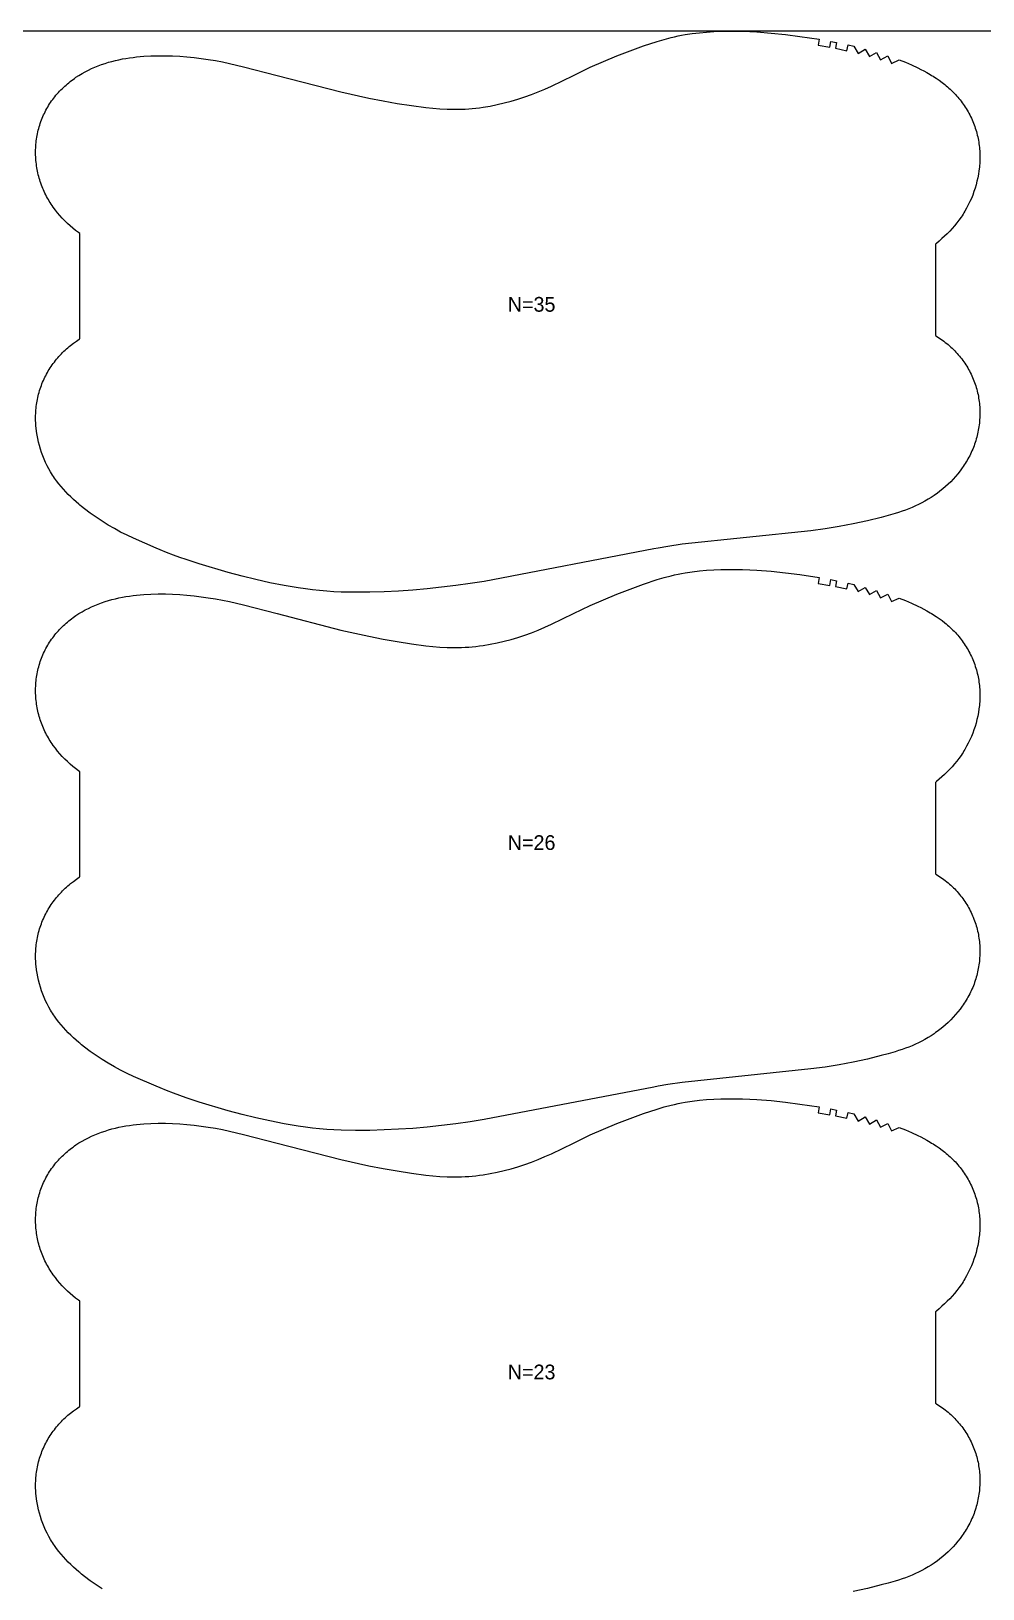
# Model space of a CAD drawing. Header units: inches. Extents: x 0 to 1935, y 0 to 1083.
# Drawn here: x 322 to 644, y 555 to 1083 of the extents above; entities that cross this region are included whole.
import ezdxf

# ---------------------------------------------------------------- set-up
doc = ezdxf.new("R2010")
doc.units = ezdxf.units.IN

msp = doc.modelspace()

# ---------------------------------------------------------------- linework, layer by layer
at = {"layer": '1'}
for points in [[(0, 0), (1935.3492, 0), (1935.3492, 1083.2627), (0, 1083.2627), (0, 0)], [(628.415, 979.8415), (629.9374, 978.8309), (630.4327, 978.4764), (630.9215, 978.1132), (631.4036, 977.7413), (631.8788, 977.3606), (632.3468, 976.9712), (632.8074, 976.573), (633.2605, 976.1661), (633.7057, 975.7506), (634.1429, 975.3265), (634.5718, 974.894), (634.9923, 974.4532), (635.4042, 974.0043), (635.8072, 973.5475), (636.2011, 973.0829), (636.5857, 972.6107), (636.9609, 972.131), (637.3264, 971.6439), (637.682, 971.1496), (638.0275, 970.6484), (638.3627, 970.1402), (638.6874, 969.6254), (639.0014, 969.1039), (639.3044, 968.5761), (639.5964, 968.0419), (639.8771, 967.5018), (640.1467, 966.956), (640.4049, 966.4046), (640.6517, 965.848), (640.8871, 965.2863), (641.111, 964.72), (641.3233, 964.1492), (641.5241, 963.5741), (641.7131, 962.9951), (641.8904, 962.4123), (642.0559, 961.8261), (642.2095, 961.2367), (642.3512, 960.6443), (642.4809, 960.0493), (642.5986, 959.4518), (642.7041, 958.8521), (642.7976, 958.2504), (642.879, 957.647), (642.9485, 957.0421), (643.006, 956.4359), (643.0515, 955.8287), (643.0852, 955.2206), (643.1071, 954.612), (643.1172, 954.003), (643.1156, 953.3939), (643.1022, 952.7848), (643.0772, 952.1761), (643.0405, 951.568), (642.9923, 950.9606), (642.9325, 950.3542), (642.8612, 949.7491), (642.7785, 949.1454), (642.6843, 948.5434), (642.5788, 947.9434), (642.4619, 947.3454), (642.3337, 946.7498), (642.1943, 946.1568), (642.0437, 945.5666), (641.882, 944.9794), (641.7091, 944.3954), (641.5252, 943.815), (641.3303, 943.2381), (641.1243, 942.6653), (640.9075, 942.0965), (640.6797, 941.5321), (640.4411, 940.9722), (640.1917, 940.4172), (639.9316, 939.8671), (639.6609, 939.3222), (639.3799, 938.7825), (639.0887, 938.2481), (638.7876, 937.7191), (638.4768, 937.1956), (638.1565, 936.6778), (637.8268, 936.1657), (637.4881, 935.6593), (637.1405, 935.1589), (636.4194, 934.1763), (635.6653, 933.2185), (634.8797, 932.2863), (634.0643, 931.3806), (633.2203, 930.5019), (632.3485, 929.651), (631.4502, 928.8283), (630.5264, 928.0346), (629.5781, 927.2704), (628.6064, 926.5364), (628.1172, 926.1904), (627.6124, 925.8332), (626.5971, 925.1613), (625.5618, 924.5204), (624.5079, 923.9101), (623.4368, 923.3302), (622.3497, 922.7803), (621.2481, 922.26), (620.1333, 921.7689), (619.0066, 921.3067), (617.8694, 920.8727), (616.7228, 920.4644), (615.5679, 920.0793), (614.406, 919.7145), (612.0655, 919.0351), (609.7103, 918.4046), (604.9796, 917.2347), (600.2223, 916.1888), (595.4355, 915.2806), (590.6236, 914.515), (585.7932, 913.8854), (542.1876, 909.2704), (537.3671, 908.5636), (534.0521, 908), (532.5635, 907.7469), (475.1509, 896.6843), (470.3367, 895.936), (465.5095, 895.2726), (455.8293, 894.1569), (450.9752, 893.7378), (446.1136, 893.4149), (441.2471, 893.1823), (436.3768, 893.0409), (431.5042, 893), (426.6332, 893.0945), (424.1998, 893.2048), (421.7689, 893.3607), (419.3416, 893.5636), (416.9188, 893.8148), (414.5015, 894.1149), (412.0901, 894.461), (407.286, 895.2755), (402.5082, 896.2291), (397.7546, 897.2971), (393.0232, 898.4606), (388.3169, 899.72), (378.5338, 902.6449), (374.1195, 904.076), (371.9276, 904.8335), (369.7508, 905.6312), (367.4836, 906.5181), (365.2318, 907.4453), (363.9514, 908), (356.2865, 911.3207), (354.0761, 912.344), (351.8938, 913.4227), (349.7479, 914.5722), (347.6407, 915.7927), (345.5729, 917.0803), (343.5454, 918.4314), (341.5598, 919.8434), (339.6211, 921.3189), (338.6712, 922.0815), (338.058, 922.5926), (337.7354, 922.8615), (336.8142, 923.6591), (335.9086, 924.4749), (335.0194, 925.3094), (334.1489, 926.1633), (333.2994, 927.0375), (332.4733, 927.9329), (331.6732, 928.8501), (330.9013, 929.7901), (330.1601, 930.7537), (329.4519, 931.7417), (329.111, 932.245), (328.779, 932.7545), (328.4559, 933.2699), (328.1417, 933.7909), (327.5404, 934.8495), (326.9751, 935.9285), (326.4461, 937.0264), (325.9537, 938.1417), (325.4979, 939.2727), (325.0789, 940.418), (324.6972, 941.5759), (324.3533, 942.7452), (324.0481, 943.9249), (323.7822, 945.1136), (323.5566, 946.3103), (323.3719, 947.5139), (323.2289, 948.723), (323.1733, 949.3294), (323.1285, 949.9367), (323.0944, 950.5448), (323.0713, 951.1535), (323.0591, 951.7626), (323.058, 952.3718), (323.068, 952.9809), (323.0892, 953.5897), (323.1217, 954.198), (323.1655, 954.8054), (323.2208, 955.4119), (323.2876, 956.0171), (323.3659, 956.6208), (323.4559, 957.2228), (323.5577, 957.8229), (323.6712, 958.4208), (323.7967, 959.0164), (323.934, 959.6093), (324.0834, 960.1993), (324.2447, 960.7863), (324.4178, 961.37), (324.6026, 961.9502), (324.7989, 962.5266), (325.0067, 963.0991), (325.2258, 963.6674), (325.4562, 964.2314), (325.6976, 964.7907), (325.95, 965.3452), (326.2132, 965.8947), (326.4872, 966.4389), (326.7719, 966.9777), (327.067, 967.5107), (327.3725, 968.0379), (327.6883, 968.5589), (328.0143, 969.0736), (328.3502, 969.5818), (328.6959, 970.0834), (329.0512, 970.5782), (329.4159, 971.066), (329.7898, 971.5469), (330.1728, 972.0205), (330.5647, 972.4868), (330.9652, 972.9456), (331.3743, 973.3968), (331.7917, 973.8402), (332.2171, 974.2757), (332.6506, 974.7032), (333.0918, 975.1225), (333.5406, 975.5335), (333.9968, 975.936), (334.4601, 976.3299), (334.9304, 976.7155), (335.8906, 977.4622), (336.875, 978.1777), (337.8813, 978.8637), (338.058, 978.977), (338.058, 1014.6217), (337.5688, 1014.9678), (336.5971, 1015.7018), (335.6488, 1016.466), (334.725, 1017.2597), (333.8267, 1018.0823), (332.955, 1018.9333), (332.1109, 1019.812), (331.2955, 1020.7177), (330.5099, 1021.6498), (329.7558, 1022.6076), (329.0347, 1023.5903), (328.6871, 1024.0907), (328.3484, 1024.597), (328.0188, 1025.1092), (327.6984, 1025.627), (327.3876, 1026.1505), (327.0865, 1026.6795), (326.7954, 1027.2138), (326.5143, 1027.7536), (326.2436, 1028.2985), (325.9835, 1028.8485), (325.7341, 1029.4036), (325.4955, 1029.9634), (325.2678, 1030.5279), (325.0509, 1031.0966), (324.845, 1031.6695), (324.65, 1032.2463), (324.4661, 1032.8268), (324.2932, 1033.4108), (324.1315, 1033.998), (323.9809, 1034.5882), (323.8415, 1035.1812), (323.7133, 1035.7768), (323.5965, 1036.3747), (323.4909, 1036.9748), (323.3968, 1037.5768), (323.314, 1038.1805), (323.2427, 1038.7856), (323.1829, 1039.392), (323.1347, 1039.9993), (323.098, 1040.6075), (323.073, 1041.2162), (323.0597, 1041.8252), (323.058, 1042.4344), (323.0681, 1043.0434), (323.09, 1043.652), (323.1237, 1044.2601), (323.1693, 1044.8673), (323.2268, 1045.4735), (323.2962, 1046.0784), (323.3776, 1046.6818), (323.4711, 1047.2834), (323.5767, 1047.8831), (323.6943, 1048.4806), (323.824, 1049.0757), (323.9657, 1049.6681), (324.1193, 1050.2575), (324.2848, 1050.8437), (324.4621, 1051.4265), (324.6512, 1052.0055), (324.8519, 1052.5805), (325.0642, 1053.1514), (325.2881, 1053.7177), (325.5235, 1054.2793), (325.7704, 1054.8359), (326.0286, 1055.3873), (326.2981, 1055.9332), (326.5789, 1056.4733), (326.8708, 1057.0074), (327.1739, 1057.5353), (327.4878, 1058.0567), (327.8125, 1058.5716), (328.1477, 1059.0797), (328.4932, 1059.581), (328.8488, 1060.0753), (329.2143, 1060.5623), (329.5895, 1061.042), (329.9741, 1061.5143), (330.368, 1061.9789), (330.771, 1062.4357), (331.1829, 1062.8846), (331.6034, 1063.3253), (332.0323, 1063.7578), (332.4695, 1064.182), (332.9147, 1064.5975), (333.3678, 1065.0044), (333.8284, 1065.4025), (334.2965, 1065.792), (334.7717, 1066.1726), (335.2538, 1066.5446), (335.7426, 1066.9078), (336.2378, 1067.2622), (336.7394, 1067.6079), (337.7603, 1068.2729), (338.8034, 1068.9027), (339.867, 1069.4973), (340.9493, 1070.0565), (342.0485, 1070.5805), (343.1633, 1071.0699), (344.2923, 1071.5252), (345.4344, 1071.9473), (346.5882, 1072.3369), (347.7524, 1072.6945), (348.9258, 1073.0211), (350.1071, 1073.3172), (351.2952, 1073.5837), (352.4891, 1073.8219), (353.6883, 1074.0332), (354.8919, 1074.2191), (356.0995, 1074.3809), (357.3101, 1074.5201), (359.7379, 1074.7365), (362.1705, 1074.8779), (364.6055, 1074.948), (367.0411, 1074.9487), (369.4756, 1074.8818), (371.9075, 1074.7498), (374.3357, 1074.5569), (376.7593, 1074.3078), (379.1774, 1074.0071), (381.5891, 1073.6585), (383.9932, 1073.2622), (386.3885, 1072.8174), (388.7736, 1072.3231), (393.5142, 1071.202), (404.937, 1068.2627), (426.5453, 1062.7024), (436.0544, 1060.5737), (440.8359, 1059.6373), (445.6332, 1058.7867), (450.4452, 1058.0266), (455.2761, 1057.3925), (457.6999, 1057.1376), (460.1285, 1056.9382), (462.5606, 1056.8074), (463.7776, 1056.7719), (464.9949, 1056.7586), (466.2124, 1056.7686), (467.4297, 1056.8021), (468.6463, 1056.8587), (469.8618, 1056.9382), (471.0757, 1057.04), (472.2876, 1057.164), (473.4971, 1057.3098), (474.7037, 1057.4771), (477.1067, 1057.8744), (479.4953, 1058.3515), (481.8682, 1058.9034), (484.2243, 1059.5254), (486.5622, 1060.2135), (488.8793, 1060.9679), (491.1726, 1061.7896), (493.4394, 1062.6798), (495.6783, 1063.6367), (497.8942, 1064.6474), (505.3617, 1068.2627), (511.0514, 1071.0173), (515.5053, 1072.992), (520.012, 1074.8446), (524.5599, 1076.5902), (529.1448, 1078.2403), (533.7691, 1079.7804), (536.1031, 1080.4755), (538.4565, 1081.0978), (539.6415, 1081.3767), (540.8316, 1081.6336), (542.0265, 1081.8691), (543.2256, 1082.0838), (545.6343, 1082.4526), (548.0535, 1082.7445), (550.4796, 1082.9642), (552.9106, 1083.1187), (555.3448, 1083.2152), (557.7808, 1083.2612), (560.2172, 1083.2627), (562.653, 1083.2209), (565.0876, 1083.1359), (567.5202, 1083.0075), (572.3774, 1082.6268), (577.2228, 1082.1107), (582.0556, 1081.4912), (588.6321, 1080.4929), (588.3054, 1078.5198), (592.2056, 1077.8352), (592.5719, 1079.8013), (594.5359, 1079.4236), (594.1464, 1077.4619), (598.0073, 1076.6426), (598.4486, 1078.5933), (600.3962, 1078.1392), (601.846, 1075.7214), (604.2733, 1077.1562), (605.6632, 1074.7025), (608.125, 1076.0764), (609.444, 1073.5869), (611.9436, 1074.8841), (613.1679, 1072.3508), (615.7129, 1073.5481), (617.8508, 1072.7032), (619.9631, 1071.796), (622.0461, 1070.8221), (623.0754, 1070.3086), (624.0959, 1069.7767), (625.1667, 1069.1924), (626.2248, 1068.5851), (626.7571, 1068.2627), (627.268, 1067.9532), (628.1172, 1067.4084), (628.2939, 1067.2951), (629.3002, 1066.609), (630.2846, 1065.8935), (631.2448, 1065.1468), (631.7151, 1064.7613), (632.1785, 1064.3674), (632.6346, 1063.9649), (633.0834, 1063.5539), (633.5246, 1063.1346), (633.9581, 1062.7071), (634.3836, 1062.2716), (634.8009, 1061.8282), (635.21, 1061.377), (635.6105, 1060.9181), (636.0024, 1060.4519), (636.3854, 1059.9782), (636.7594, 1059.4974), (637.1241, 1059.0095), (637.4794, 1058.5147), (637.8251, 1058.0132), (638.161, 1057.505), (638.4869, 1056.9903), (638.8027, 1056.4693), (639.1082, 1055.9421), (639.4034, 1055.4091), (639.688, 1054.8703), (639.962, 1054.3261), (640.2252, 1053.7766), (640.4776, 1053.2221), (640.7191, 1052.6627), (640.9494, 1052.0988), (641.1685, 1051.5305), (641.3763, 1050.958), (641.5726, 1050.3815), (641.7574, 1049.8014), (641.9305, 1049.2177), (642.0918, 1048.6307), (642.2412, 1048.0406), (642.3786, 1047.4477), (642.504, 1046.8522), (642.6175, 1046.2543), (642.7193, 1045.6542), (642.8093, 1045.0522), (642.8876, 1044.4484), (642.9544, 1043.8432), (643.0097, 1043.2368), (643.0535, 1042.6293), (643.086, 1042.0211), (643.1072, 1041.4123), (643.1172, 1040.8032), (643.1161, 1040.1939), (643.1039, 1039.5849), (643.0808, 1038.9761), (643.0468, 1038.368), (643.0019, 1037.7607), (642.9463, 1037.1544), (642.8034, 1035.9452), (642.6187, 1034.7417), (642.393, 1033.545), (642.1272, 1032.3562), (641.8219, 1031.1766), (641.478, 1030.0072), (641.0963, 1028.8493), (640.6774, 1027.7041), (640.2216, 1026.5731), (639.7291, 1025.4578), (639.2001, 1024.3599), (638.6349, 1023.2808), (638.0335, 1022.2223), (637.7193, 1021.7012), (637.3962, 1021.1859), (637.0642, 1020.6764), (636.7233, 1020.1731), (636.0152, 1019.1851), (635.274, 1018.2215), (634.5021, 1017.2815), (633.7019, 1016.3642), (632.8759, 1015.4689), (632.0264, 1014.5947), (631.1558, 1013.7407), (630.2667, 1012.9063), (629.361, 1012.0905), (628.4398, 1011.2928), (628.1172, 1011.024), (628.1172, 980.0213), (628.415, 979.8415)], [(628.415, 797.3415), (629.9374, 796.3309), (630.4327, 795.9764), (630.9215, 795.6132), (631.4036, 795.2413), (631.8788, 794.8606), (632.3468, 794.4712), (632.8074, 794.073), (633.2605, 793.6661), (633.7057, 793.2506), (634.1429, 792.8265), (634.5718, 792.394), (634.9923, 791.9532), (635.4042, 791.5043), (635.8072, 791.0475), (636.2011, 790.5829), (636.5857, 790.1107), (636.9609, 789.631), (637.3264, 789.1439), (637.682, 788.6496), (638.0275, 788.1484), (638.3627, 787.6402), (638.6874, 787.1254), (639.0014, 786.6039), (639.3044, 786.0761), (639.5964, 785.5419), (639.8771, 785.0018), (640.1467, 784.456), (640.4049, 783.9046), (640.6517, 783.348), (640.8871, 782.7863), (641.111, 782.22), (641.3233, 781.6492), (641.5241, 781.0741), (641.7131, 780.4951), (641.8904, 779.9123), (642.0559, 779.3261), (642.2095, 778.7367), (642.3512, 778.1443), (642.4809, 777.5493), (642.5986, 776.9518), (642.7041, 776.3521), (642.7976, 775.7504), (642.879, 775.147), (642.9485, 774.5421), (643.006, 773.9359), (643.0515, 773.3287), (643.0852, 772.7206), (643.1071, 772.112), (643.1172, 771.503), (643.1156, 770.8939), (643.1022, 770.2848), (643.0772, 769.6761), (643.0405, 769.068), (642.9923, 768.4606), (642.9325, 767.8542), (642.8612, 767.2491), (642.7785, 766.6454), (642.6843, 766.0434), (642.5788, 765.4434), (642.4619, 764.8454), (642.3337, 764.2498), (642.1943, 763.6568), (642.0437, 763.0666), (641.882, 762.4794), (641.7091, 761.8954), (641.5252, 761.315), (641.3303, 760.7381), (641.1243, 760.1653), (640.9075, 759.5965), (640.6797, 759.0321), (640.4411, 758.4722), (640.1917, 757.9172), (639.9316, 757.3671), (639.6609, 756.8222), (639.3799, 756.2825), (639.0887, 755.7481), (638.7876, 755.2191), (638.4768, 754.6956), (638.1565, 754.1778), (637.8268, 753.6657), (637.4881, 753.1593), (637.1405, 752.6589), (636.4194, 751.6763), (635.6653, 750.7185), (634.8797, 749.7863), (634.0643, 748.8806), (633.2203, 748.0019), (632.3485, 747.151), (631.4502, 746.3283), (630.5264, 745.5346), (629.5781, 744.7704), (628.6064, 744.0364), (628.1172, 743.6904), (627.6124, 743.3332), (626.5971, 742.6613), (625.5618, 742.0204), (624.5079, 741.4101), (623.4368, 740.8302), (622.3497, 740.2803), (621.2481, 739.76), (620.1333, 739.2689), (619.0066, 738.8067), (617.8694, 738.3727), (616.7228, 737.9644), (615.5679, 737.5793), (614.406, 737.2145), (612.0655, 736.5351), (609.7103, 735.9046), (604.9796, 734.7347), (600.2223, 733.6888), (595.4355, 732.7806), (590.6236, 732.015), (585.7932, 731.3854), (542.1876, 726.7704), (537.3671, 726.0636), (534.0521, 725.5), (532.5635, 725.2469), (475.1509, 714.1843), (470.3367, 713.436), (465.5095, 712.7726), (455.8293, 711.6569), (450.9752, 711.2378), (446.1136, 710.9149), (441.2471, 710.6823), (436.3768, 710.5409), (431.5042, 710.5), (426.6332, 710.5945), (424.1998, 710.7048), (421.7689, 710.8607), (419.3416, 711.0636), (416.9188, 711.3148), (414.5015, 711.6149), (412.0901, 711.961), (407.286, 712.7755), (402.5082, 713.7291), (397.7546, 714.7971), (393.0232, 715.9606), (388.3169, 717.22), (378.5338, 720.1449), (374.1195, 721.576), (371.9276, 722.3335), (369.7508, 723.1312), (367.4836, 724.0181), (365.2318, 724.9453), (363.9514, 725.5), (356.2865, 728.8207), (354.0761, 729.844), (351.8938, 730.9227), (349.7479, 732.0722), (347.6407, 733.2927), (345.5729, 734.5803), (343.5454, 735.9314), (341.5598, 737.3434), (339.6211, 738.8189), (338.6712, 739.5815), (338.058, 740.0926), (337.7354, 740.3615), (336.8142, 741.1591), (335.9086, 741.9749), (335.0194, 742.8094), (334.1489, 743.6633), (333.2994, 744.5375), (332.4733, 745.4329), (331.6732, 746.3501), (330.9013, 747.2901), (330.1601, 748.2537), (329.4519, 749.2417), (329.111, 749.745), (328.779, 750.2545), (328.4559, 750.7699), (328.1417, 751.2909), (327.5404, 752.3495), (326.9751, 753.4285), (326.4461, 754.5264), (325.9537, 755.6417), (325.4979, 756.7727), (325.0789, 757.918), (324.6972, 759.0759), (324.3533, 760.2452), (324.0481, 761.4249), (323.7822, 762.6136), (323.5566, 763.8103), (323.3719, 765.0139), (323.2289, 766.223), (323.1733, 766.8294), (323.1285, 767.4367), (323.0944, 768.0448), (323.0713, 768.6535), (323.0591, 769.2626), (323.058, 769.8718), (323.068, 770.4809), (323.0892, 771.0897), (323.1217, 771.698), (323.1655, 772.3054), (323.2208, 772.9119), (323.2876, 773.5171), (323.3659, 774.1208), (323.4559, 774.7228), (323.5577, 775.3229), (323.6712, 775.9208), (323.7967, 776.5164), (323.934, 777.1093), (324.0834, 777.6993), (324.2447, 778.2863), (324.4178, 778.87), (324.6026, 779.4502), (324.7989, 780.0266), (325.0067, 780.5991), (325.2258, 781.1674), (325.4562, 781.7314), (325.6976, 782.2907), (325.95, 782.8452), (326.2132, 783.3947), (326.4872, 783.9389), (326.7719, 784.4777), (327.067, 785.0107), (327.3725, 785.5379), (327.6883, 786.0589), (328.0143, 786.5736), (328.3502, 787.0818), (328.6959, 787.5834), (329.0512, 788.0782), (329.4159, 788.566), (329.7898, 789.0469), (330.1728, 789.5205), (330.5647, 789.9868), (330.9652, 790.4456), (331.3743, 790.8968), (331.7917, 791.3402), (332.2171, 791.7757), (332.6506, 792.2032), (333.0918, 792.6225), (333.5406, 793.0335), (333.9968, 793.436), (334.4601, 793.8299), (334.9304, 794.2155), (335.8906, 794.9622), (336.875, 795.6777), (337.8813, 796.3637), (338.058, 796.477), (338.058, 832.1217), (337.5688, 832.4678), (336.5971, 833.2018), (335.6488, 833.966), (334.725, 834.7597), (333.8267, 835.5823), (332.955, 836.4333), (332.1109, 837.312), (331.2955, 838.2177), (330.5099, 839.1498), (329.7558, 840.1076), (329.0347, 841.0903), (328.6871, 841.5907), (328.3484, 842.097), (328.0188, 842.6092), (327.6984, 843.127), (327.3876, 843.6505), (327.0865, 844.1795), (326.7954, 844.7138), (326.5143, 845.2536), (326.2436, 845.7985), (325.9835, 846.3485), (325.7341, 846.9036), (325.4955, 847.4634), (325.2678, 848.0279), (325.0509, 848.5966), (324.845, 849.1695), (324.65, 849.7463), (324.4661, 850.3268), (324.2932, 850.9108), (324.1315, 851.498), (323.9809, 852.0882), (323.8415, 852.6812), (323.7133, 853.2768), (323.5965, 853.8747), (323.4909, 854.4748), (323.3968, 855.0768), (323.314, 855.6805), (323.2427, 856.2856), (323.1829, 856.892), (323.1347, 857.4993), (323.098, 858.1075), (323.073, 858.7162), (323.0597, 859.3252), (323.058, 859.9344), (323.0681, 860.5434), (323.09, 861.152), (323.1237, 861.7601), (323.1693, 862.3673), (323.2268, 862.9735), (323.2962, 863.5784), (323.3776, 864.1818), (323.4711, 864.7834), (323.5767, 865.3831), (323.6943, 865.9806), (323.824, 866.5757), (323.9657, 867.1681), (324.1193, 867.7575), (324.2848, 868.3437), (324.4621, 868.9265), (324.6512, 869.5055), (324.8519, 870.0805), (325.0642, 870.6514), (325.2881, 871.2177), (325.5235, 871.7793), (325.7704, 872.3359), (326.0286, 872.8873), (326.2981, 873.4332), (326.5789, 873.9733), (326.8708, 874.5074), (327.1739, 875.0353), (327.4878, 875.5567), (327.8125, 876.0716), (328.1477, 876.5797), (328.4932, 877.081), (328.8488, 877.5753), (329.2143, 878.0623), (329.5895, 878.542), (329.9741, 879.0143), (330.368, 879.4789), (330.771, 879.9357), (331.1829, 880.3846), (331.6034, 880.8253), (332.0323, 881.2578), (332.4695, 881.682), (332.9147, 882.0975), (333.3678, 882.5044), (333.8284, 882.9025), (334.2965, 883.292), (334.7717, 883.6726), (335.2538, 884.0446), (335.7426, 884.4078), (336.2378, 884.7622), (336.7394, 885.1079), (337.7603, 885.7729), (338.8034, 886.4027), (339.867, 886.9973), (340.9493, 887.5565), (342.0485, 888.0805), (343.1633, 888.5699), (344.2923, 889.0252), (345.4344, 889.4473), (346.5882, 889.8369), (347.7524, 890.1945), (348.9258, 890.5211), (350.1071, 890.8172), (351.2952, 891.0837), (352.4891, 891.3219), (353.6883, 891.5332), (354.8919, 891.7191), (356.0995, 891.8809), (357.3101, 892.0201), (359.7379, 892.2365), (362.1705, 892.3779), (364.6055, 892.448), (367.0411, 892.4487), (369.4756, 892.3818), (371.9075, 892.2498), (374.3357, 892.0569), (376.7593, 891.8078), (379.1774, 891.5071), (381.5891, 891.1585), (383.9932, 890.7622), (386.3885, 890.3174), (388.7736, 889.8231), (393.5142, 888.702), (404.937, 885.7627), (426.5453, 880.2024), (436.0544, 878.0737), (440.8359, 877.1373), (445.6332, 876.2867), (450.4452, 875.5266), (455.2761, 874.8925), (457.6999, 874.6376), (460.1285, 874.4382), (462.5606, 874.3074), (463.7776, 874.2719), (464.9949, 874.2586), (466.2124, 874.2686), (467.4297, 874.3021), (468.6463, 874.3587), (469.8618, 874.4382), (471.0757, 874.54), (472.2876, 874.664), (473.4971, 874.8098), (474.7037, 874.9771), (477.1067, 875.3744), (479.4953, 875.8515), (481.8682, 876.4034), (484.2243, 877.0254), (486.5622, 877.7135), (488.8793, 878.4679), (491.1726, 879.2896), (493.4394, 880.1798), (495.6783, 881.1367), (497.8942, 882.1474), (505.3617, 885.7627), (511.0514, 888.5173), (515.5053, 890.492), (520.012, 892.3446), (524.5599, 894.0902), (529.1448, 895.7403), (533.7691, 897.2804), (536.1031, 897.9755), (538.4565, 898.5978), (539.6415, 898.8767), (540.8316, 899.1336), (542.0265, 899.3691), (543.2256, 899.5838), (545.6343, 899.9526), (548.0535, 900.2445), (550.4796, 900.4642), (552.9106, 900.6187), (555.3448, 900.7152), (557.7808, 900.7612), (560.2172, 900.7627), (562.653, 900.7209), (565.0876, 900.6359), (567.5202, 900.5075), (572.3774, 900.1268), (577.2228, 899.6107), (582.0556, 898.9912), (588.6321, 897.9929), (588.3054, 896.0198), (592.2056, 895.3352), (592.5719, 897.3013), (594.5359, 896.9236), (594.1464, 894.9619), (598.0073, 894.1426), (598.4486, 896.0933), (600.3962, 895.6392), (601.846, 893.2214), (604.2733, 894.6562), (605.6632, 892.2025), (608.125, 893.5764), (609.444, 891.0869), (611.9436, 892.3841), (613.1679, 889.8508), (615.7129, 891.0481), (617.8508, 890.2032), (619.9631, 889.296), (622.0461, 888.3221), (623.0754, 887.8086), (624.0959, 887.2767), (625.1667, 886.6924), (626.2248, 886.0851), (626.7571, 885.7627), (627.268, 885.4532), (628.1172, 884.9084), (628.2939, 884.7951), (629.3002, 884.109), (630.2846, 883.3935), (631.2448, 882.6468), (631.7151, 882.2613), (632.1785, 881.8674), (632.6346, 881.4649), (633.0834, 881.0539), (633.5246, 880.6346), (633.9581, 880.2071), (634.3836, 879.7716), (634.8009, 879.3282), (635.21, 878.877), (635.6105, 878.4181), (636.0024, 877.9519), (636.3854, 877.4782), (636.7594, 876.9974), (637.1241, 876.5095), (637.4794, 876.0147), (637.8251, 875.5132), (638.161, 875.005), (638.4869, 874.4903), (638.8027, 873.9693), (639.1082, 873.4421), (639.4034, 872.9091), (639.688, 872.3703), (639.962, 871.8261), (640.2252, 871.2766), (640.4776, 870.7221), (640.7191, 870.1627), (640.9494, 869.5988), (641.1685, 869.0305), (641.3763, 868.458), (641.5726, 867.8815), (641.7574, 867.3014), (641.9305, 866.7177), (642.0918, 866.1307), (642.2412, 865.5406), (642.3786, 864.9477), (642.504, 864.3522), (642.6175, 863.7543), (642.7193, 863.1542), (642.8093, 862.5522), (642.8876, 861.9484), (642.9544, 861.3432), (643.0097, 860.7368), (643.0535, 860.1293), (643.086, 859.5211), (643.1072, 858.9123), (643.1172, 858.3032), (643.1161, 857.6939), (643.1039, 857.0849), (643.0808, 856.4761), (643.0468, 855.868), (643.0019, 855.2607), (642.9463, 854.6544), (642.8034, 853.4452), (642.6187, 852.2417), (642.393, 851.045), (642.1272, 849.8562), (641.8219, 848.6766), (641.478, 847.5072), (641.0963, 846.3493), (640.6774, 845.2041), (640.2216, 844.0731), (639.7291, 842.9578), (639.2001, 841.8599), (638.6349, 840.7808), (638.0335, 839.7223), (637.7193, 839.2012), (637.3962, 838.6859), (637.0642, 838.1764), (636.7233, 837.6731), (636.0152, 836.6851), (635.274, 835.7215), (634.5021, 834.7815), (633.7019, 833.8642), (632.8759, 832.9689), (632.0264, 832.0947), (631.1558, 831.2407), (630.2667, 830.4063), (629.361, 829.5905), (628.4398, 828.7928), (628.1172, 828.524), (628.1172, 797.5213), (628.415, 797.3415)]]:
    msp.add_lwpolyline(points, close=True, dxfattribs=at)
msp.add_lwpolyline([(345.5729, 555.0803), (343.5454, 556.4314), (341.5598, 557.8434), (339.6211, 559.3189), (338.6712, 560.0815), (338.058, 560.5926), (337.7354, 560.8615), (336.8142, 561.6591), (335.9086, 562.4749), (335.0194, 563.3094), (334.1489, 564.1633), (333.2994, 565.0375), (332.4733, 565.9329), (331.6732, 566.8501), (330.9013, 567.7901), (330.1601, 568.7537), (329.4519, 569.7417), (329.111, 570.245), (328.779, 570.7545), (328.4559, 571.2699), (328.1417, 571.7909), (327.5404, 572.8495), (326.9751, 573.9285), (326.4461, 575.0264), (325.9537, 576.1417), (325.4979, 577.2727), (325.0789, 578.418), (324.6972, 579.5759), (324.3533, 580.7452), (324.0481, 581.9249), (323.7822, 583.1136), (323.5566, 584.3103), (323.3719, 585.5139), (323.2289, 586.723), (323.1733, 587.3294), (323.1285, 587.9367), (323.0944, 588.5448), (323.0713, 589.1535), (323.0591, 589.7626), (323.058, 590.3718), (323.068, 590.9809), (323.0892, 591.5897), (323.1217, 592.198), (323.1655, 592.8054), (323.2208, 593.4119), (323.2876, 594.0171), (323.3659, 594.6208), (323.4559, 595.2228), (323.5577, 595.8229), (323.6712, 596.4208), (323.7967, 597.0164), (323.934, 597.6093), (324.0834, 598.1993), (324.2447, 598.7863), (324.4178, 599.37), (324.6026, 599.9502), (324.7989, 600.5266), (325.0067, 601.0991), (325.2258, 601.6674), (325.4562, 602.2314), (325.6976, 602.7907), (325.95, 603.3452), (326.2132, 603.8947), (326.4872, 604.4389), (326.7719, 604.9777), (327.067, 605.5107), (327.3725, 606.0379), (327.6883, 606.5589), (328.0143, 607.0736), (328.3502, 607.5818), (328.6959, 608.0834), (329.0512, 608.5782), (329.4159, 609.066), (329.7898, 609.5469), (330.1728, 610.0205), (330.5647, 610.4868), (330.9652, 610.9456), (331.3743, 611.3968), (331.7917, 611.8402), (332.2171, 612.2757), (332.6506, 612.7032), (333.0918, 613.1225), (333.5406, 613.5335), (333.9968, 613.936), (334.4601, 614.3299), (334.9304, 614.7155), (335.8906, 615.4622), (336.875, 616.1777), (337.8813, 616.8637), (338.058, 616.977), (338.058, 652.6217), (337.5688, 652.9678), (336.5971, 653.7018), (335.6488, 654.466), (334.725, 655.2597), (333.8267, 656.0823), (332.955, 656.9333), (332.1109, 657.812), (331.2955, 658.7177), (330.5099, 659.6498), (329.7558, 660.6076), (329.0347, 661.5903), (328.6871, 662.0907), (328.3484, 662.597), (328.0188, 663.1092), (327.6984, 663.627), (327.3876, 664.1505), (327.0865, 664.6795), (326.7954, 665.2138), (326.5143, 665.7536), (326.2436, 666.2985), (325.9835, 666.8485), (325.7341, 667.4036), (325.4955, 667.9634), (325.2678, 668.5279), (325.0509, 669.0966), (324.845, 669.6695), (324.65, 670.2463), (324.4661, 670.8268), (324.2932, 671.4108), (324.1315, 671.998), (323.9809, 672.5882), (323.8415, 673.1812), (323.7133, 673.7768), (323.5965, 674.3747), (323.4909, 674.9748), (323.3968, 675.5768), (323.314, 676.1805), (323.2427, 676.7856), (323.1829, 677.392), (323.1347, 677.9993), (323.098, 678.6075), (323.073, 679.2162), (323.0597, 679.8252), (323.058, 680.4344), (323.0681, 681.0434), (323.09, 681.652), (323.1237, 682.2601), (323.1693, 682.8673), (323.2268, 683.4735), (323.2962, 684.0784), (323.3776, 684.6818), (323.4711, 685.2834), (323.5767, 685.8831), (323.6943, 686.4806), (323.824, 687.0757), (323.9657, 687.6681), (324.1193, 688.2575), (324.2848, 688.8437), (324.4621, 689.4265), (324.6512, 690.0055), (324.8519, 690.5805), (325.0642, 691.1514), (325.2881, 691.7177), (325.5235, 692.2793), (325.7704, 692.8359), (326.0286, 693.3873), (326.2981, 693.9332), (326.5789, 694.4733), (326.8708, 695.0074), (327.1739, 695.5353), (327.4878, 696.0567), (327.8125, 696.5716), (328.1477, 697.0797), (328.4932, 697.581), (328.8488, 698.0753), (329.2143, 698.5623), (329.5895, 699.042), (329.9741, 699.5143), (330.368, 699.9789), (330.771, 700.4357), (331.1829, 700.8846), (331.6034, 701.3253), (332.0323, 701.7578), (332.4695, 702.182), (332.9147, 702.5975), (333.3678, 703.0044), (333.8284, 703.4025), (334.2965, 703.792), (334.7717, 704.1726), (335.2538, 704.5446), (335.7426, 704.9078), (336.2378, 705.2622), (336.7394, 705.6079), (337.7603, 706.2729), (338.8034, 706.9027), (339.867, 707.4973), (340.9493, 708.0565), (342.0485, 708.5805), (343.1633, 709.0699), (344.2923, 709.5252), (345.4344, 709.9473), (346.5882, 710.3369), (347.7524, 710.6945), (348.9258, 711.0211), (350.1071, 711.3172), (351.2952, 711.5837), (352.4891, 711.8219), (353.6883, 712.0332), (354.8919, 712.2191), (356.0995, 712.3809), (357.3101, 712.5201), (359.7379, 712.7365), (362.1705, 712.8779), (364.6055, 712.948), (367.0411, 712.9487), (369.4756, 712.8818), (371.9075, 712.7498), (374.3357, 712.5569), (376.7593, 712.3078), (379.1774, 712.0071), (381.5891, 711.6585), (383.9932, 711.2622), (386.3885, 710.8174), (388.7736, 710.3231), (393.5142, 709.202), (404.937, 706.2627), (426.5453, 700.7024), (436.0544, 698.5737), (440.8359, 697.6373), (445.6332, 696.7867), (450.4452, 696.0266), (455.2761, 695.3925), (457.6999, 695.1376), (460.1285, 694.9382), (462.5606, 694.8074), (463.7776, 694.7719), (464.9949, 694.7586), (466.2124, 694.7686), (467.4297, 694.8021), (468.6463, 694.8587), (469.8618, 694.9382), (471.0757, 695.04), (472.2876, 695.164), (473.4971, 695.3098), (474.7037, 695.4771), (477.1067, 695.8744), (479.4953, 696.3515), (481.8682, 696.9034), (484.2243, 697.5254), (486.5622, 698.2135), (488.8793, 698.9679), (491.1726, 699.7896), (493.4394, 700.6798), (495.6783, 701.6367), (497.8942, 702.6474), (505.3617, 706.2627), (511.0514, 709.0173), (515.5053, 710.992), (520.012, 712.8446), (524.5599, 714.5902), (529.1448, 716.2403), (533.7691, 717.7804), (536.1031, 718.4755), (538.4565, 719.0978), (539.6415, 719.3767), (540.8316, 719.6336), (542.0265, 719.8691), (543.2256, 720.0838), (545.6343, 720.4526), (548.0535, 720.7445), (550.4796, 720.9642), (552.9106, 721.1187), (555.3448, 721.2152), (557.7808, 721.2612), (560.2172, 721.2627), (562.653, 721.2209), (565.0876, 721.1359), (567.5202, 721.0075), (572.3774, 720.6268), (577.2228, 720.1107), (582.0556, 719.4912), (588.6321, 718.4929), (588.3054, 716.5198), (592.2056, 715.8352), (592.5719, 717.8013), (594.5359, 717.4236), (594.1464, 715.4619), (598.0073, 714.6426), (598.4486, 716.5933), (600.3962, 716.1392), (601.846, 713.7214), (604.2733, 715.1562), (605.6632, 712.7025), (608.125, 714.0764), (609.444, 711.5869), (611.9436, 712.8841), (613.1679, 710.3508), (615.7129, 711.5481), (617.8508, 710.7032), (619.9631, 709.796), (622.0461, 708.8221), (623.0754, 708.3086), (624.0959, 707.7767), (625.1667, 707.1924), (626.2248, 706.5851), (626.7571, 706.2627), (627.268, 705.9532), (628.1172, 705.4084), (628.2939, 705.2951), (629.3002, 704.609), (630.2846, 703.8935), (631.2448, 703.1468), (631.7151, 702.7613), (632.1785, 702.3674), (632.6346, 701.9649), (633.0834, 701.5539), (633.5246, 701.1346), (633.9581, 700.7071), (634.3836, 700.2716), (634.8009, 699.8282), (635.21, 699.377), (635.6105, 698.9181), (636.0024, 698.4519), (636.3854, 697.9782), (636.7594, 697.4974), (637.1241, 697.0095), (637.4794, 696.5147), (637.8251, 696.0132), (638.161, 695.505), (638.4869, 694.9903), (638.8027, 694.4693), (639.1082, 693.9421), (639.4034, 693.4091), (639.688, 692.8703), (639.962, 692.3261), (640.2252, 691.7766), (640.4776, 691.2221), (640.7191, 690.6627), (640.9494, 690.0988), (641.1685, 689.5305), (641.3763, 688.958), (641.5726, 688.3815), (641.7574, 687.8014), (641.9305, 687.2177), (642.0918, 686.6307), (642.2412, 686.0406), (642.3786, 685.4477), (642.504, 684.8522), (642.6175, 684.2543), (642.7193, 683.6542), (642.8093, 683.0522), (642.8876, 682.4484), (642.9544, 681.8432), (643.0097, 681.2368), (643.0535, 680.6293), (643.086, 680.0211), (643.1072, 679.4123), (643.1172, 678.8032), (643.1161, 678.1939), (643.1039, 677.5849), (643.0808, 676.9761), (643.0468, 676.368), (643.0019, 675.7607), (642.9463, 675.1544), (642.8034, 673.9452), (642.6187, 672.7417), (642.393, 671.545), (642.1272, 670.3562), (641.8219, 669.1766), (641.478, 668.0072), (641.0963, 666.8493), (640.6774, 665.7041), (640.2216, 664.5731), (639.7291, 663.4578), (639.2001, 662.3599), (638.6349, 661.2808), (638.0335, 660.2223), (637.7193, 659.7012), (637.3962, 659.1859), (637.0642, 658.6764), (636.7233, 658.1731), (636.0152, 657.1851), (635.274, 656.2215), (634.5021, 655.2815), (633.7019, 654.3642), (632.8759, 653.4689), (632.0264, 652.5947), (631.1558, 651.7407), (630.2667, 650.9063), (629.361, 650.0905), (628.4398, 649.2928), (628.1172, 649.024), (628.1172, 618.0213), (628.415, 617.8415), (628.415, 617.8415), (629.9374, 616.8309), (630.4327, 616.4764), (630.9215, 616.1132), (631.4036, 615.7413), (631.8788, 615.3606), (632.3468, 614.9712), (632.8074, 614.573), (633.2605, 614.1661), (633.7057, 613.7506), (634.1429, 613.3265), (634.5718, 612.894), (634.9923, 612.4532), (635.4042, 612.0043), (635.8072, 611.5475), (636.2011, 611.0829), (636.5857, 610.6107), (636.9609, 610.131), (637.3264, 609.6439), (637.682, 609.1496), (638.0275, 608.6484), (638.3627, 608.1402), (638.6874, 607.6254), (639.0014, 607.1039), (639.3044, 606.5761), (639.5964, 606.0419), (639.8771, 605.5018), (640.1467, 604.956), (640.4049, 604.4046), (640.6517, 603.848), (640.8871, 603.2863), (641.111, 602.72), (641.3233, 602.1492), (641.5241, 601.5741), (641.7131, 600.9951), (641.8904, 600.4123), (642.0559, 599.8261), (642.2095, 599.2367), (642.3512, 598.6443), (642.4809, 598.0493), (642.5986, 597.4518), (642.7041, 596.8521), (642.7976, 596.2504), (642.879, 595.647), (642.9485, 595.0421), (643.006, 594.4359), (643.0515, 593.8287), (643.0852, 593.2206), (643.1071, 592.612), (643.1172, 592.003), (643.1156, 591.3939), (643.1022, 590.7848), (643.0772, 590.1761), (643.0405, 589.568), (642.9923, 588.9606), (642.9325, 588.3542), (642.8612, 587.7491), (642.7785, 587.1454), (642.6843, 586.5434), (642.5788, 585.9434), (642.4619, 585.3454), (642.3337, 584.7498), (642.1943, 584.1568), (642.0437, 583.5666), (641.882, 582.9794), (641.7091, 582.3954), (641.5252, 581.815), (641.3303, 581.2381), (641.1243, 580.6653), (640.9075, 580.0965), (640.6797, 579.5321), (640.4411, 578.9722), (640.1917, 578.4172), (639.9316, 577.8671), (639.6609, 577.3222), (639.3799, 576.7825), (639.0887, 576.2481), (638.7876, 575.7191), (638.4768, 575.1956), (638.1565, 574.6778), (637.8268, 574.1657), (637.4881, 573.6593), (637.1405, 573.1589), (636.4194, 572.1763), (635.6653, 571.2185), (634.8797, 570.2863), (634.0643, 569.3806), (633.2203, 568.5019), (632.3485, 567.651), (631.4502, 566.8283), (630.5264, 566.0346), (629.5781, 565.2704), (628.6064, 564.5364), (628.1172, 564.1904), (627.6124, 563.8332), (626.5971, 563.1613), (625.5618, 562.5204), (624.5079, 561.9101), (623.4368, 561.3302), (622.3497, 560.7803), (621.2481, 560.26), (620.1333, 559.7689), (619.0066, 559.3067), (617.8694, 558.8727), (616.7228, 558.4644), (615.5679, 558.0793), (614.406, 557.7145), (612.0655, 557.0351), (609.7103, 556.4046), (604.9796, 555.2347), (600.2223, 554.1888)], dxfattribs=at)

# ---------------------------------------------------------------- texts
for s, p in [('N=35', (483.0876, 988.1313)), ('N=26', (483.0876, 805.6313)), ('N=23', (483.0876, 626.1313))]:
    msp.add_text(s, height=5, dxfattribs=at).set_placement(p)

doc.saveas('drawing.dxf')
